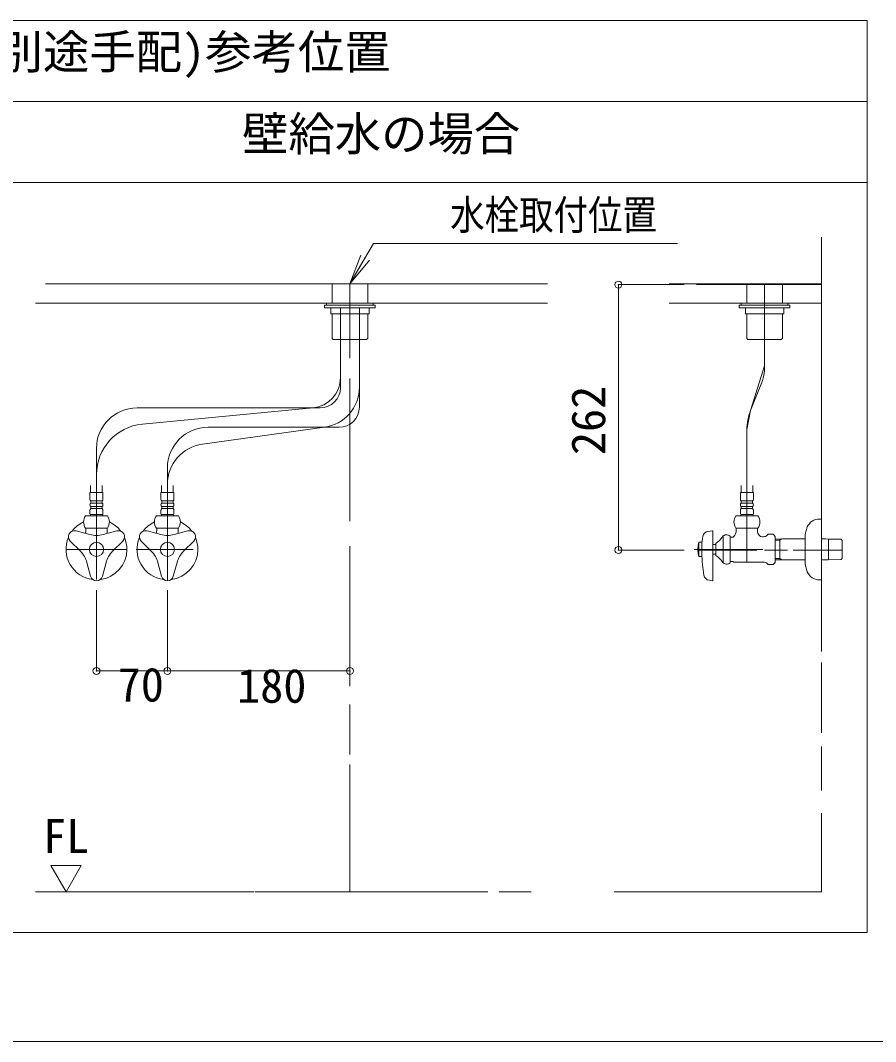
# Model space of a CAD drawing. Units: millimetres at full size, sheet at 1:4; details may follow other scales. Extents: x -802 to 810, y -550 to 540.
# Drawn here: x 284.6 to 579.8, y -549.7 to -197 of the extents above; entities that cross this region are included whole.
import ezdxf
from ezdxf.enums import TextEntityAlignment as Align

# ---------------------------------------------------------------- set-up
doc = ezdxf.new("R2010")
doc.units = ezdxf.units.MM
doc.header["$LTSCALE"] = 4
doc.header["$PDMODE"] = 32
doc.header["$PDSIZE"] = 2.4
doc.layers.add('F-0', color=7, linetype='Continuous', lineweight=15)
doc.styles.add('ＭＳ ゴシック', font='')
doc.styles.get('ＭＳ ゴシック').set_extended_font_data('MS Gothic')

msp = doc.modelspace()

# ---------------------------------------------------------------- linework, layer by layer
at = {"layer": 'F-0', "lineweight": 18}
for p, q in [((-18.164, -196.976), (576.836, -196.976)), ((-18.164, -224.976), (576.836, -224.976))]:
    msp.add_line(p, q, dxfattribs=at)
at = {"layer": 'F-0'}
for p, q in [((279.336, -252.976), (576.836, -252.976)), ((398.336, -287.976), (406.419, -273.976)), ((406.419, -273.976), (511.419, -273.976)), ((561.086, -271.876), (561.086, -288.196)), ((561.086, -271.876), (561.086, -323.251)), ((398.336, -287.976), (402.07, -278.007)), ((398.336, -287.976), (403.586, -278.882)), ((398.336, -287.976), (405.102, -279.757)), ((293.254, -287.976), (466.586, -287.976)), ((466.586, -287.976), (293.805, -287.976)), ((392.211, -287.976), (392.211, -294.626)), ((398.336, -287.995), (398.336, -313.605)), ((404.461, -294.626), (404.461, -287.976)), ((518.953, -288.196), (518.01, -288.196)), ((561.086, -288.196), (518.953, -288.196)), ((535.361, -294.626), (535.361, -287.976)), ((541.486, -316.317), (541.486, -287.976)), ((547.611, -287.976), (547.611, -294.626)), ((561.086, -288.196), (561.086, -308.07)), ((289.836, -294.626), (296.841, -294.626)), ((466.586, -294.626), (293.726, -294.626)), ((389.586, -295.326), (389.586, -296.201)), ((407.086, -295.326), (389.586, -295.326)), ((389.586, -296.201), (407.086, -296.201)), ((390.286, -294.626), (406.386, -294.626)), ((390.286, -295.326), (390.286, -294.626)), ((406.386, -295.326), (390.286, -295.326)), ((404.986, -296.201), (391.686, -296.201)), ((391.686, -296.201), (391.686, -298.301)), ((395.079, -320.35), (395.079, -296.109)), ((401.593, -323.64), (401.593, -296.232)), ((404.986, -298.301), (404.986, -296.201)), ((406.386, -294.626), (406.386, -295.326)), ((407.086, -296.201), (407.086, -295.326)), ((407.086, -295.851), (407.086, -296.201)), ((508.586, -294.626), (518.788, -294.626)), ((561.086, -294.626), (518.004, -294.626)), ((518.19, -294.626), (561.086, -294.626)), ((532.736, -296.201), (532.736, -295.326)), ((532.736, -295.326), (550.236, -295.326)), ((532.736, -295.851), (532.736, -296.201)), ((550.236, -296.201), (532.736, -296.201)), ((533.436, -294.626), (533.436, -295.326)), ((549.536, -294.626), (533.436, -294.626)), ((533.436, -295.326), (549.536, -295.326)), ((534.836, -296.201), (548.136, -296.201)), ((534.836, -298.301), (534.836, -296.201)), ((548.136, -296.201), (548.136, -298.301)), ((549.536, -295.326), (549.536, -294.626)), ((550.236, -295.326), (550.236, -296.201)), ((391.686, -298.301), (404.986, -298.301)), ((392.211, -298.301), (392.211, -306.841)), ((395.079, -320.35), (395.079, -298.301)), ((401.593, -323.64), (401.593, -298.301)), ((404.461, -306.841), (404.461, -298.301)), ((548.136, -298.301), (534.836, -298.301)), ((535.361, -306.841), (535.361, -298.301)), ((547.611, -298.301), (547.611, -306.841)), ((392.474, -307.103), (392.211, -306.841)), ((392.561, -307.191), (392.474, -307.103)), ((392.561, -307.191), (403.796, -307.191)), ((403.796, -307.191), (404.111, -307.191)), ((404.199, -307.103), (404.111, -307.191)), ((404.461, -306.841), (404.199, -307.103)), ((535.361, -306.841), (535.624, -307.103)), ((535.624, -307.103), (535.711, -307.191)), ((536.026, -307.191), (535.711, -307.191)), ((547.261, -307.191), (536.026, -307.191)), ((547.261, -307.191), (547.349, -307.103)), ((547.349, -307.103), (547.611, -306.841)), ((395.079, -323.803), (395.079, -320.35)), ((398.336, -320.688), (398.336, -369.872)), ((561.086, -319.345), (561.086, -332.928)), ((401.593, -330.509), (401.593, -323.64)), ((540.215, -322.865), (536.638, -331.729)), ((324.836, -330.803), (385.575, -330.803)), ((326.675, -336.418), (385.575, -330.803)), ((388.079, -330.803), (385.575, -330.803)), ((561.086, -329.512), (561.086, -342.795)), ((347.424, -343.31), (389.505, -337.509)), ((349.336, -337.509), (389.505, -337.509)), ((394.593, -337.509), (389.505, -337.509)), ((535.367, -338.277), (535.367, -384.051)), ((561.086, -337.292), (561.086, -410.99)), ((310.836, -344.803), (310.836, -353.839)), ((335.336, -351.509), (335.336, -357.179)), ((561.086, -350.195), (561.086, -414.955)), ((310.836, -353.839), (310.836, -390.099)), ((310.836, -353.839), (310.836, -390.099)), ((308.828, -357.552), (308.828, -359.971)), ((312.852, -359.971), (312.853, -357.552)), ((333.328, -357.552), (333.328, -359.971)), ((335.336, -357.179), (335.336, -390.526)), ((335.336, -357.179), (335.336, -390.526)), ((337.352, -359.971), (337.353, -357.552)), ((533.351, -359.971), (533.35, -357.552)), ((537.375, -357.552), (537.376, -359.971)), ((313.076, -359.971), (308.596, -359.971)), ((308.596, -359.971), (308.596, -362.333)), ((308.911, -362.946), (312.761, -362.946)), ((308.911, -363.646), (308.911, -362.946)), ((312.761, -362.946), (312.761, -363.646)), ((313.076, -362.333), (313.076, -359.971)), ((337.576, -359.971), (333.096, -359.971)), ((333.096, -359.971), (333.096, -362.333)), ((333.411, -362.946), (337.261, -362.946)), ((333.411, -363.646), (333.411, -362.946)), ((337.261, -362.946), (337.261, -363.646)), ((337.576, -362.333), (337.576, -359.971)), ((533.127, -359.971), (537.607, -359.971)), ((533.127, -362.333), (533.127, -359.971)), ((537.292, -362.946), (533.442, -362.946)), ((533.442, -362.946), (533.442, -363.646)), ((537.292, -363.646), (537.292, -362.946)), ((537.607, -359.971), (537.607, -362.333)), ((308.596, -366.183), (308.596, -367.321)), ((312.761, -363.646), (308.911, -363.646)), ((308.911, -364.871), (312.761, -364.871)), ((308.911, -365.571), (308.911, -364.871)), ((312.761, -365.571), (308.911, -365.571)), ((312.761, -364.871), (312.761, -365.571)), ((313.076, -367.321), (313.076, -366.183)), ((333.096, -366.183), (333.096, -367.321)), ((337.261, -363.646), (333.411, -363.646)), ((333.411, -364.871), (337.261, -364.871)), ((333.411, -365.571), (333.411, -364.871)), ((337.261, -365.571), (333.411, -365.571)), ((337.261, -364.871), (337.261, -365.571)), ((337.576, -367.321), (337.576, -366.183)), ((533.127, -367.321), (533.127, -366.183)), ((533.442, -363.646), (537.292, -363.646)), ((537.292, -364.871), (533.442, -364.871)), ((533.442, -364.871), (533.442, -365.571)), ((533.442, -365.571), (537.292, -365.571)), ((537.292, -365.571), (537.292, -364.871)), ((537.607, -366.183), (537.607, -367.321)), ((307.031, -368.021), (314.641, -368.021)), ((308.946, -367.671), (312.726, -367.671)), ((331.531, -368.021), (339.141, -368.021)), ((333.446, -367.671), (337.226, -367.671)), ((539.172, -368.021), (531.563, -368.021)), ((537.257, -367.671), (533.477, -367.671)), ((561.086, -369.176), (560.386, -369.176)), ((561.086, -369.176), (561.086, -390.071)), ((303.802, -373.272), (308.571, -374.55)), ((314.641, -372.326), (307.031, -372.326)), ((307.161, -372.326), (307.161, -373.03)), ((307.161, -372.326), (307.568, -372.326)), ((307.568, -372.326), (314.104, -372.326)), ((317.87, -373.272), (313.101, -374.55)), ((314.104, -372.326), (314.511, -372.326)), ((314.511, -372.326), (314.511, -373.03)), ((314.511, -373.03), (314.511, -373.551)), ((328.302, -373.272), (333.071, -374.55)), ((339.141, -372.326), (331.531, -372.326)), ((331.661, -372.326), (331.661, -373.03)), ((331.661, -372.326), (332.068, -372.326)), ((332.068, -372.326), (338.604, -372.326)), ((342.37, -373.272), (337.601, -374.55)), ((338.604, -372.326), (339.011, -372.326)), ((339.011, -372.326), (339.011, -373.03)), ((339.011, -373.03), (339.011, -373.551)), ((521.907, -373.445), (523.443, -373.229)), ((523.642, -373.402), (523.642, -390.324)), ((531.563, -372.326), (539.172, -372.326)), ((531.692, -372.326), (532.099, -372.326)), ((531.692, -372.326), (531.692, -373.03)), ((532.099, -372.326), (538.636, -372.326)), ((538.636, -372.326), (539.042, -372.326)), ((301.773, -376.785), (305.265, -380.277)), ((319.899, -376.785), (316.407, -380.277)), ((326.273, -376.785), (329.765, -380.277)), ((344.399, -376.785), (340.907, -380.277)), ((518.812, -377.226), (518.697, -377.663)), ((518.812, -377.226), (519.792, -377.226)), ((518.812, -377.226), (518.812, -382.126)), ((519.792, -382.126), (519.792, -377.226)), ((527.118, -376.639), (527.118, -375.095)), ((527.118, -376.639), (527.118, -382.712)), ((529.592, -384.25), (529.592, -375.101)), ((530.61, -375.476), (530.785, -375.301)), ((540.792, -375.301), (541.114, -375.301)), ((542.717, -374.422), (542.351, -374.788)), ((544.376, -374.422), (542.717, -374.422)), ((544.376, -374.422), (545.167, -375.213)), ((545.167, -384.138), (545.167, -375.213)), ((545.167, -376.127), (546.917, -376.09)), ((545.167, -376.539), (546.742, -376.501)), ((547.48, -376.071), (546.742, -376.497)), ((546.742, -376.09), (546.742, -383.261)), ((546.917, -376.09), (547.655, -376.071)), ((555.486, -375.404), (555.486, -383.947)), ((561.086, -376.071), (562.629, -376.071)), ((562.629, -376.071), (563.367, -376.09)), ((563.367, -376.09), (567.861, -376.186)), ((563.542, -376.497), (563.542, -376.09)), ((563.542, -383.261), (563.542, -376.497)), ((567.861, -376.186), (568.267, -376.615)), ((568.267, -376.615), (568.267, -376.615)), ((568.267, -376.788), (568.267, -376.615)), ((568.267, -382.563), (568.267, -376.788)), ((300.336, -379.676), (321.336, -379.676)), ((321.336, -379.676), (300.336, -379.676)), ((324.484, -379.676), (327.038, -379.676)), ((324.836, -379.676), (344.196, -379.676)), ((398.336, -378.528), (398.336, -426.925)), ((540.877, -379.676), (517.196, -379.676)), ((538.836, -379.877), (518.812, -379.877)), ((523.642, -378.013), (524.692, -378.013)), ((524.692, -377.576), (524.692, -381.776)), ((549.416, -379.877), (541.442, -379.877)), ((568.267, -379.877), (551.314, -379.877)), ((308.808, -388.969), (307.53, -384.2)), ((312.864, -388.969), (314.142, -384.2)), ((333.308, -388.969), (332.03, -384.2)), ((337.364, -388.969), (338.642, -384.2)), ((524.692, -381.338), (523.642, -381.338)), ((529.592, -383.876), (530.117, -383.876)), ((530.117, -383.876), (530.61, -383.876)), ((530.61, -383.876), (530.785, -384.051)), ((530.785, -384.051), (541.114, -384.051)), ((546.742, -382.85), (545.167, -382.812)), ((546.917, -383.261), (545.167, -383.224)), ((546.742, -382.854), (547.48, -383.281)), ((547.655, -383.281), (546.917, -383.261)), ((555.142, -383.281), (547.655, -383.281)), ((555.486, -383.281), (555.142, -383.281)), ((562.629, -383.281), (561.086, -383.281)), ((563.367, -383.261), (562.629, -383.281)), ((567.861, -383.165), (563.367, -383.261)), ((568.267, -382.736), (567.861, -383.165)), ((568.267, -382.736), (568.267, -382.563)), ((568.267, -382.736), (568.267, -382.736)), ((542.717, -384.929), (542.351, -384.563)), ((522.318, -390.339), (523.443, -390.498)), ((398.336, -402.923), (398.336, -424.957)), ((561.086, -418.768), (561.086, -443.018)), ((398.336, -433.22), (398.336, -450.553)), ((561.086, -447.746), (561.086, -462.905)), ((398.336, -453.968), (398.336, -497.976)), ((561.086, -470.775), (561.086, -497.976)), ((295.086, -488.882), (305.586, -488.882)), ((300.336, -497.976), (295.086, -488.882)), ((305.586, -488.882), (300.336, -497.976)), ((289.836, -497.976), (348.113, -497.976)), ((300.336, -497.976), (341.555, -497.976)), ((348.113, -497.976), (365.327, -497.976)), ((349.752, -497.976), (357.403, -497.976)), ((365.6, -497.976), (444.207, -497.976)), ((372.978, -497.976), (445.892, -497.976)), ((449.864, -497.976), (460.875, -497.976)), ((489.565, -497.976), (561.086, -497.976)), ((508.586, -497.976), (561.086, -497.976)), ((-801.669, -549.651), (801.627, -549.651))]:
    msp.add_line(p, q, dxfattribs=at)
at = {"layer": 'F-0', "color": 4, "lineweight": 9}
for p, q in [((491.017, -288.196), (491.017, -379.877)), ((491.017, -288.196), (513.681, -288.196)), ((491.017, -379.877), (513.681, -379.877)), ((310.836, -421.645), (310.836, -393.787)), ((335.336, -421.645), (335.336, -393.787)), ((398.336, -421.645), (398.336, -393.787)), ((310.836, -421.645), (335.336, -421.645)), ((335.336, -421.645), (398.336, -421.645))]:
    msp.add_line(p, q, dxfattribs=at)
at = {"layer": 'F-0', "lineweight": 18}
msp.add_lwpolyline([(576.836, -196.976), (576.836, -511.976), (279.336, -511.976)], dxfattribs=at)
at = {"layer": 'F-0'}
for points in [[(508.586, -287.976), (518.762, -287.976), (561.086, -287.976)], [(535.367, -384.051), (535.367, -338.277), (536.638, -331.729), (541.486, -316.317), (541.486, -287.976)], [(404.111, -307.191), (404.076, -307.191), (397.636, -307.191)], [(535.711, -307.191), (535.746, -307.191), (542.186, -307.191)], [(308.911, -367.671), (308.736, -367.846), (308.736, -368.021)], [(312.936, -368.021), (312.936, -367.846), (312.761, -367.671)], [(333.411, -367.671), (333.236, -367.846), (333.236, -368.021)], [(337.436, -368.021), (337.436, -367.846), (337.261, -367.671)], [(533.267, -368.021), (533.267, -367.846), (533.442, -367.671)], [(537.292, -367.671), (537.467, -367.846), (537.467, -368.021)], [(539.042, -372.326), (539.042, -373.03), (539.042, -373.551)], [(530.61, -375.476), (530.117, -375.476), (529.592, -375.476)], [(547.655, -376.071), (555.142, -376.071), (555.486, -376.071)], [(519.792, -382.126), (518.812, -382.126), (518.718, -381.776)], [(527.118, -382.712), (527.118, -384.051), (527.118, -384.167)], [(545.167, -384.138), (544.376, -384.929), (542.717, -384.929)], [(560.386, -390.176), (561.086, -390.176), (561.086, -390.071)]]:
    msp.add_lwpolyline(points, dxfattribs=at)
for centre in [(310.836, -379.676), (335.336, -379.676)]:
    msp.add_circle(centre, 2.45, dxfattribs=at)
for centre, radius, start, end in [((523.986, -316.317), 17.5, 338.02737, 0), ((384.579, -320.35), 10.5, 275.44583, 360), ((388.079, -323.803), 7, 270, 0), ((387.593, -323.64), 14, 277.84996, 0), ((324.836, -344.803), 14, 90, 180), ((394.593, -330.509), 7, 270, 0), ((552.867, -338.277), 17.5, 158.02737, 180), ((328.336, -353.839), 17.5, 95.44583, 180), ((349.336, -351.509), 14, 90, 180), ((349.336, -357.179), 14, 97.84996, 180), ((309.349, -362.333), 0.753, 180, 234.43222), ((312.323, -362.333), 0.753, 305.56778, 0), ((333.849, -362.333), 0.753, 180, 234.43222), ((336.823, -362.333), 0.753, 305.56778, 0), ((533.88, -362.333), 0.753, 180, 234.43222), ((536.854, -362.333), 0.753, 305.56778, 0), ((309.349, -364.258), 0.753, 125.56778, 234.43222), ((309.349, -366.183), 0.753, 125.56778, 180), ((312.323, -364.258), 0.753, 305.56778, 54.43222), ((312.323, -366.183), 0.753, 0, 54.43222), ((333.849, -364.258), 0.753, 125.56778, 234.43222), ((333.849, -366.183), 0.753, 125.56778, 180), ((336.823, -364.258), 0.753, 305.56778, 54.43222), ((336.823, -366.183), 0.753, 0, 54.43222), ((533.88, -364.258), 0.753, 125.56778, 234.43222), ((533.88, -366.183), 0.753, 125.56778, 180), ((536.854, -364.258), 0.753, 305.56778, 54.43222), ((536.854, -366.183), 0.753, 0, 54.43222), ((310.836, -379.676), 10.5, 115.15066, 143.05689), ((310.224, -370.173), 3.85, 146.00705, 213.99295), ((308.946, -367.321), 0.35, 180, 270), ((312.726, -367.321), 0.35, 270, 0), ((311.449, -370.173), 3.85, 326.00705, 33.99295), ((310.836, -379.676), 10.5, 36.94311, 64.84934), ((335.336, -379.676), 10.5, 115.15066, 143.05689), ((334.724, -370.173), 3.85, 146.00705, 213.99295), ((333.446, -367.321), 0.35, 180, 270), ((337.226, -367.321), 0.35, 270, 0), ((335.949, -370.173), 3.85, 326.00705, 33.99295), ((335.336, -379.676), 10.5, 36.94311, 64.84934), ((534.755, -370.173), 3.85, 146.00705, 213.99295), ((533.477, -367.321), 0.35, 180, 270), ((537.257, -367.321), 0.35, 270, 0), ((535.98, -370.173), 3.85, 326.00705, 33.99295), ((560.386, -373.726), 4.55, 90, 156.44354), ((303.258, -375.301), 2.1, 75, 225), ((303.866, -373.03), 3.295, 340.64106, 0), ((316.261, -373.551), 1.75, 180, 199.83613), ((318.414, -375.301), 2.1, 315, 105), ((327.758, -375.301), 2.1, 75, 225), ((328.366, -373.03), 3.295, 340.64106, 0), ((340.761, -373.551), 1.75, 180, 199.83613), ((342.914, -375.301), 2.1, 315, 105), ((522.199, -375.524), 2.1, 98.00409, 170.40851), ((523.467, -373.402), 0.175, 0, 98.00409), ((528.397, -373.03), 3.295, 316.4444, 0), ((540.792, -373.551), 1.75, 180, 270), ((564.236, -375.404), 8.75, 156.44354, 180), ((310.836, -379.676), 10.5, 156.94311, 263.05689), ((310.836, -366.098), 8.75, 255, 285), ((310.836, -379.676), 10.5, 0, 23.05689), ((335.336, -379.676), 10.5, 156.94311, 263.05689), ((335.336, -366.098), 8.75, 255, 285), ((335.336, -379.676), 10.5, 0, 23.05689), ((546.011, -379.548), 26.25, 170.40851, 177.22136), ((520, -370.608), 8.4, 303.95919, 326.04081), ((528.367, -376.351), 1.75, 45.573, 143.1301), ((541.114, -373.551), 1.75, 270, 315), ((299.078, -386.464), 8.75, 15, 45), ((310.836, -379.676), 10.5, 276.94311, 0), ((322.594, -386.464), 8.75, 135, 165), ((323.578, -386.464), 8.75, 15, 45), ((335.336, -379.676), 10.5, 276.94311, 0), ((347.094, -386.464), 8.75, 135, 165), ((527.212, -379.676), 8.75, 166.70293, 180), ((527.212, -379.676), 8.75, 180, 193.29707), ((527.212, -379.676), 8.75, 193.29707, 193.88654), ((572.292, -379.676), 52.519, 181.52753, 189.8029), ((520, -388.743), 8.4, 33.95919, 56.04081), ((528.367, -383.001), 1.75, 216.8699, 314.427), ((541.114, -385.801), 1.75, 45, 90), ((564.236, -383.947), 8.75, 180, 203.55646), ((560.386, -385.626), 4.55, 203.55646, 270), ((310.836, -388.426), 2.1, 195, 345), ((335.336, -388.426), 2.1, 195, 345), ((522.61, -388.26), 2.1, 189.8029, 262), ((523.467, -390.324), 0.175, 262, 0)]:
    msp.add_arc(centre, radius, start, end, dxfattribs=at)
at = {"layer": 'F-0', "color": 6}
for p in [(491.017, -288.196), (491.017, -379.877), (310.836, -421.645), (335.336, -421.645), (398.336, -421.645)]:
    msp.add_point(p, dxfattribs=at)

# ---------------------------------------------------------------- texts
at = {"layer": 'F-0', "style": 'ＭＳ ゴシック'}
for s, p in [('止水栓(別途手配)参考位置', (220.392, -217.228)), ('壁給水の場合', (361.1, -245.492)), ('70', (318.15, -435.749)), ('180', (359.366, -436.142)), ('FL', (292.391, -488.066))]:
    msp.add_text(s, height=11.73, dxfattribs=at).set_placement(p, align=Align.BOTTOM_LEFT)
at = {"layer": 'F-0', "style": 'ＭＳ ゴシック', "width": 0.85}
msp.add_text('水栓取付位置', height=10.26, dxfattribs=at).set_placement((432.939, -272.349), align=Align.BOTTOM_LEFT)
at = {"layer": 'F-0', "style": 'ＭＳ ゴシック'}
msp.add_text('262', height=11.73, rotation=90, dxfattribs=at).set_placement((489.981, -347.08), align=Align.BOTTOM_LEFT)

doc.saveas('drawing.dxf')
